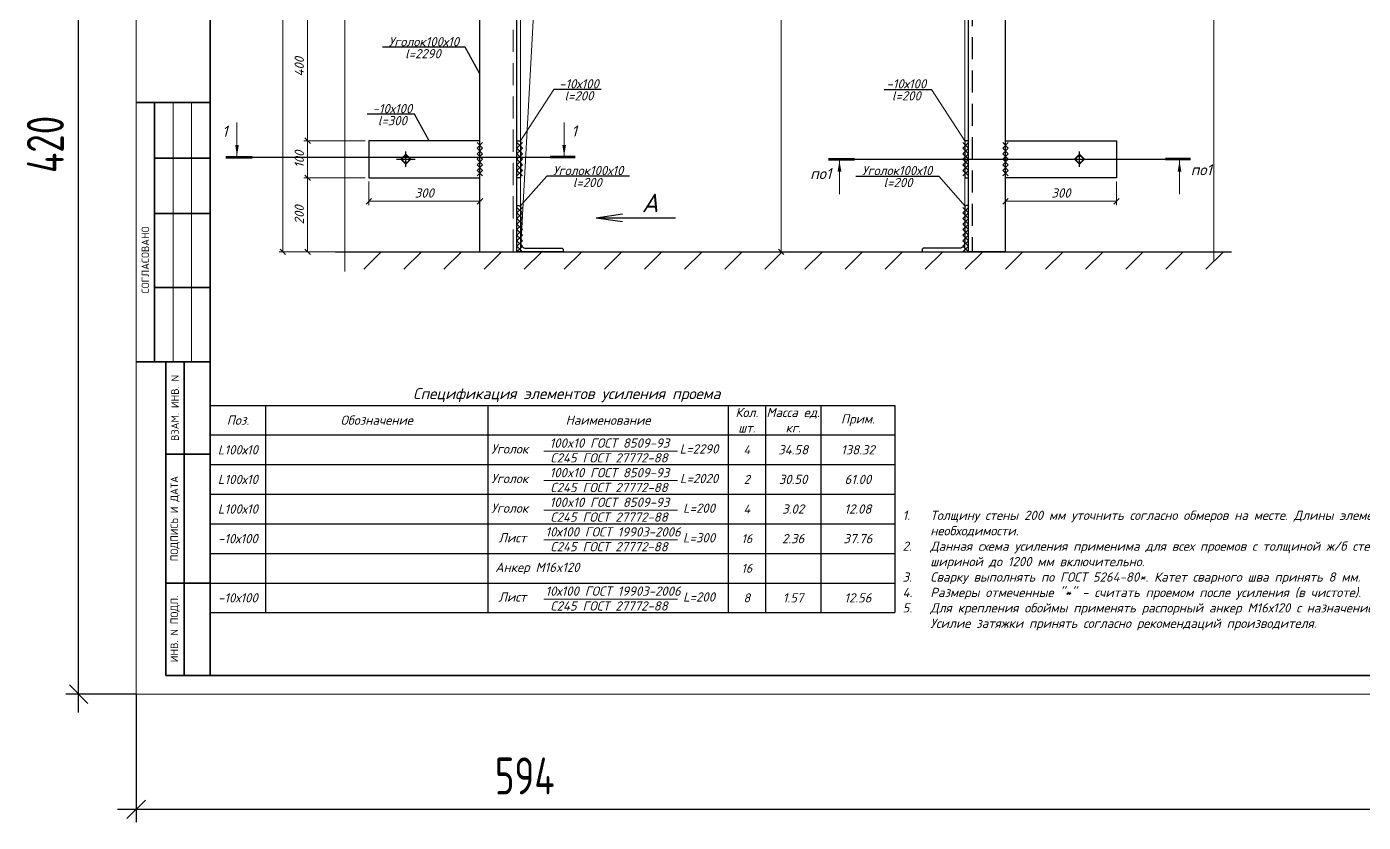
# Model space of a CAD drawing. Header units: millimetres. Extents: x 10124 to 8132345, y -95635 to 1386204.
# Drawn here: x 138596 to 142207, y 25514 to 27663 of the extents above; entities that cross this region are included whole.
import ezdxf
from ezdxf.enums import TextEntityAlignment as Align

# ---------------------------------------------------------------- set-up
doc = ezdxf.new("R2010")
doc.units = ezdxf.units.MM
doc.linetypes.add('Пунктир 2мм', pattern=[3, 2, -1])
doc.layers.get('DEFPOINTS').update_dxf_attribs({"color": 1})
for name, color, linetype, lineweight in [('013', 7, 'Continuous', 13), ('030', 7, 'Continuous', 30), ('Размер', 140, 'Continuous', 13), ('Разрезы', 54, 'Continuous', 20), ('ТЕКСТ', 214, 'Continuous', 20)]:
    doc.layers.add(name, color=color, linetype=linetype, lineweight=lineweight)
doc.styles.add('10', font='isocpeui.ttf', dxfattribs={"height": 25})
doc.styles.add('100', font='isocpeui.ttf', dxfattribs={"height": 250})
doc.styles.add('GOST', font='isocpeur.TTF')
doc.styles.add('БДА100', font='romand.shx', dxfattribs={"width": 0.7})
doc.dimstyles.new('10', dxfattribs={"dimtxt": 37.5, "dimasz": 15, "dimexe": 10, "dimexo": 10, "dimgap": 10, "dimtad": 1, "dimtxsty": '10', "dimblk": 'OBLIQUE', "dimcen": 2.5, "dimadec": 0, "dimazin": 0, "dimtfac": 1, "dimtmove": 0, "dimatfit": 3, "dimfxl": 1, "dimlwd": 15, "dimlwe": 15, "dimarcsym": 0})
doc.dimstyles.new('БДА1', dxfattribs={"dimtxt": 2, "dimasz": 1, "dimexe": 0.7, "dimexo": 0, "dimgap": 0.8, "dimtad": 1, "dimdec": 0, "dimrnd": 1, "dimzin": 0, "dimdsep": 46, "dimtxsty": 'БДА100', "dimblk": 'OBLIQUE', "dimcen": 2, "dimdle": 1, "dimadec": 0, "dimazin": 0, "dimtfac": 1, "dimtdec": 0, "dimtmove": 1, "dimatfit": 3, "dimldrblk": 'NONE', "dimfxl": 0.7, "dimtolj": 1, "dimtzin": 0, "dimlwd": -1, "dimlwe": -1, "dimarcsym": 0})

# ---------------------------------------------------------------- blocks, each defined once
blk = doc.blocks.new('_OBLIQUE')
at = {"color": 0, "linetype": 'ByBlock'}
blk.add_line((-0.5, -0.5), (0.5, 0.5), dxfattribs=at)
blk = doc.blocks.new('*D17')
at = {"layer": 'DEFPOINTS', "color": 0, "transparency": 16777216}
for p, q in [((0, 0), (0, -34.62)), ((594, 0), (594, -34.62)), ((-5, -31.12), (599, -31.12))]:
    blk.add_line(p, q, dxfattribs=at)
for p in [(0, 0), (594, 0), (594, -31.12)]:
    blk.add_point(p, dxfattribs=at)
at = {"layer": 'DEFPOINTS', "color": 0, "transparency": 16777216, "xscale": 5, "yscale": 5, "zscale": 5, "rotation": 180}
blk.add_blockref('_OBLIQUE', (0, -31.12), dxfattribs=at)
at = {"layer": 'DEFPOINTS', "color": 0, "transparency": 16777216, "xscale": 5, "yscale": 5, "zscale": 5}
blk.add_blockref('_OBLIQUE', (594, -31.12), dxfattribs=at)
at = {"layer": 'DEFPOINTS', "color": 0, "lineweight": 0, "transparency": 16777216, "insert": (105, -22.12), "char_height": 10, "attachment_point": 5, "style": 'БДА100'}
blk.add_mtext('\\A1;594', dxfattribs=at)
blk = doc.blocks.new('_None')
blk = doc.blocks.new('*D18')
at = {"layer": 'DEFPOINTS', "color": 0, "transparency": 16777216}
for p, q in [((-15.52, -5), (-15.52, 425)), ((0, 420), (-19.02, 420)), ((0, 0), (-19.02, 0))]:
    blk.add_line(p, q, dxfattribs=at)
for p in [(-15.52, 420), (0, 420), (0, 0)]:
    blk.add_point(p, dxfattribs=at)
at = {"layer": 'DEFPOINTS', "color": 0, "transparency": 16777216, "xscale": 5, "yscale": 5, "zscale": 5}
for p, rotation in [((-15.52, 420), 90), ((-15.52, 0), 270)]:
    blk.add_blockref('_OBLIQUE', p, dxfattribs=dict(at, rotation=rotation))
at = {"layer": 'DEFPOINTS', "color": 0, "lineweight": 0, "transparency": 16777216, "insert": (-24.52, 148.5), "char_height": 10, "attachment_point": 5, "rotation": 90, "style": 'БДА100'}
blk.add_mtext('\\A1;420', dxfattribs=at)
blk = doc.blocks.new('*D342')
at = {"color": 0, "lineweight": 15, "ltscale": 100, "transparency": 16777216}
for p, q in [((139510.7, 29345), (139278.3, 29345)), ((139288.3, 27055), (139288.3, 29345)), ((139445.7, 27055), (139278.3, 27055))]:
    blk.add_line(p, q, dxfattribs=at)
at = {"layer": 'DEFPOINTS', "color": 0, "ltscale": 100, "transparency": 16777216}
for p in [(139288.3, 29345), (139520.7, 29345), (139455.7, 27055)]:
    blk.add_point(p, dxfattribs=at)
at = {"color": 0, "lineweight": 15, "ltscale": 100, "transparency": 16777216, "xscale": 15, "yscale": 15, "zscale": 15}
for p, rotation in [((139288.3, 29345), 90), ((139288.3, 27055), 270)]:
    blk.add_blockref('_OBLIQUE', p, dxfattribs=dict(at, rotation=rotation))
at = {"color": 0, "ltscale": 100, "transparency": 16777216, "insert": (139265.8, 28200), "char_height": 25, "attachment_point": 5, "rotation": 90, "style": '10'}
blk.add_mtext('2290', dxfattribs=at)
blk = doc.blocks.new('*D362')
at = {"color": 0, "lineweight": 15, "ltscale": 100, "transparency": 16777216}
for p, q in [((139510.7, 27255), (139345.2, 27255)), ((139355.2, 27055), (139355.2, 27255)), ((139445.7, 27055), (139345.2, 27055))]:
    blk.add_line(p, q, dxfattribs=at)
at = {"layer": 'DEFPOINTS', "color": 0, "ltscale": 100, "transparency": 16777216}
for p in [(139355.2, 27255), (139520.7, 27255), (139455.7, 27055)]:
    blk.add_point(p, dxfattribs=at)
at = {"color": 0, "lineweight": 15, "ltscale": 100, "transparency": 16777216, "xscale": 15, "yscale": 15, "zscale": 15}
for p, rotation in [((139355.2, 27255), 90), ((139355.2, 27055), 270)]:
    blk.add_blockref('_OBLIQUE', p, dxfattribs=dict(at, rotation=rotation))
at = {"color": 0, "ltscale": 100, "transparency": 16777216, "insert": (139332.7, 27155), "char_height": 25, "attachment_point": 5, "rotation": 90, "style": '10'}
blk.add_mtext('200', dxfattribs=at)
blk = doc.blocks.new('*D363')
at = {"color": 0, "lineweight": 15, "ltscale": 100, "transparency": 16777216}
for p, q in [((139510.7, 27355), (139345.2, 27355)), ((139355.2, 27255), (139355.2, 27355)), ((139510.7, 27255), (139345.2, 27255))]:
    blk.add_line(p, q, dxfattribs=at)
at = {"layer": 'DEFPOINTS', "color": 0, "ltscale": 100, "transparency": 16777216}
for p in [(139355.2, 27355), (139520.7, 27355), (139520.7, 27255)]:
    blk.add_point(p, dxfattribs=at)
at = {"color": 0, "lineweight": 15, "ltscale": 100, "transparency": 16777216, "xscale": 15, "yscale": 15, "zscale": 15}
for p, rotation in [((139355.2, 27355), 90), ((139355.2, 27255), 270)]:
    blk.add_blockref('_OBLIQUE', p, dxfattribs=dict(at, rotation=rotation))
at = {"color": 0, "ltscale": 100, "transparency": 16777216, "insert": (139332.7, 27305), "char_height": 25, "attachment_point": 5, "rotation": 90, "style": '10'}
blk.add_mtext('100', dxfattribs=at)
blk = doc.blocks.new('*D364')
at = {"color": 0, "lineweight": 15, "ltscale": 100, "transparency": 16777216}
for p, q in [((139510.7, 27755), (139345.2, 27755)), ((139355.2, 27355), (139355.2, 27755)), ((139510.7, 27355), (139345.2, 27355))]:
    blk.add_line(p, q, dxfattribs=at)
at = {"layer": 'DEFPOINTS', "color": 0, "ltscale": 100, "transparency": 16777216}
for p in [(139355.2, 27755), (139520.7, 27755), (139520.7, 27355)]:
    blk.add_point(p, dxfattribs=at)
at = {"color": 0, "lineweight": 15, "ltscale": 100, "transparency": 16777216, "xscale": 15, "yscale": 15, "zscale": 15}
for p, rotation in [((139355.2, 27755), 90), ((139355.2, 27355), 270)]:
    blk.add_blockref('_OBLIQUE', p, dxfattribs=dict(at, rotation=rotation))
at = {"color": 0, "ltscale": 100, "transparency": 16777216, "insert": (139332.7, 27555), "char_height": 25, "attachment_point": 5, "rotation": 90, "style": '10'}
blk.add_mtext('400', dxfattribs=at)
blk = doc.blocks.new('*D372')
at = {"color": 0, "lineweight": 15, "ltscale": 100, "transparency": 16777216}
for p, q in [((140523.6, 29335), (140644.8, 29335)), ((140634.8, 29335), (140634.8, 27055)), ((140523.6, 27055), (140644.8, 27055))]:
    blk.add_line(p, q, dxfattribs=at)
at = {"layer": 'DEFPOINTS', "color": 0, "ltscale": 100, "transparency": 16777216}
for p in [(140513.6, 29335), (140513.6, 27055), (140634.8, 27055)]:
    blk.add_point(p, dxfattribs=at)
at = {"color": 0, "lineweight": 15, "ltscale": 100, "transparency": 16777216, "xscale": 15, "yscale": 15, "zscale": 15}
for p, rotation in [((140634.8, 29335), 90), ((140634.8, 27055), 270)]:
    blk.add_blockref('_OBLIQUE', p, dxfattribs=dict(at, rotation=rotation))
at = {"color": 0, "ltscale": 100, "transparency": 16777216, "insert": (140612.3, 28195), "char_height": 25, "attachment_point": 5, "rotation": 90, "style": '10'}
blk.add_mtext('2280*', dxfattribs=at)
blk = doc.blocks.new('*U172')
blk.add_lwpolyline([(-34.5, 90.5), (-29.1, 90.5, -0.414214), (-24.5, 85.9), (-24.5, -10.5, 0.414214), (-10.5, -24.5), (85.9, -24.5, -0.414214), (90.5, -29.1), (90.5, -34.5), (-34.5, -34.5)], format="xyb", close=True)
blk = doc.blocks.new('*U251')
at = {"layer": 'DEFPOINTS'}
blk.add_line((0, 0), (80.57, 0), dxfattribs=at)
at = {"layer": 'Разрезы', "color": 0, "lineweight": 60}
for p, q in [((-7.07, 0), (0, 0)), ((87.32, 0), (80.57, 0))]:
    blk.add_line(p, q, dxfattribs=at)
at = {"layer": 'Разрезы', "color": 0}
for p, q in [((-4.07, -0.35), (-4.07, -9.4)), ((84.32, -0.35), (84.32, -9.4))]:
    blk.add_line(p, q, dxfattribs=at)
for points in [[(-4.07, -0.35), (-3.57, -3.35), (-4.57, -3.35)], [(84.32, -0.35), (83.82, -3.35), (84.83, -3.35)]]:
    blk.add_solid(points, dxfattribs=at)
at = {"layer": 'Разрезы', "color": 0, "style": '100'}
for tag, p in [('1', (-7.34, -7.05)), ('2', (87.05, -7.11))]:
    blk.add_attdef(tag, text='', height=3, dxfattribs=at).set_placement(p, align=Align.MIDDLE_CENTER)
blk = doc.blocks.new('*U250')
at = {"layer": 'DEFPOINTS'}
blk.add_line((0, 0), (84.05, 0), dxfattribs=at)
at = {"layer": 'Разрезы', "color": 0}
for p, q in [((-4.07, 0.35), (-4.07, 9.4)), ((87.8, 0.35), (87.8, 9.4))]:
    blk.add_line(p, q, dxfattribs=at)
at = {"layer": 'Разрезы', "color": 0, "lineweight": 60}
for p, q in [((-7.07, 0), (0, 0)), ((90.8, 0), (84.05, 0))]:
    blk.add_line(p, q, dxfattribs=at)
at = {"layer": 'Разрезы', "color": 0}
for points in [[(-4.07, 0.35), (-3.57, 3.35), (-4.57, 3.35)], [(87.8, 0.35), (87.3, 3.35), (88.3, 3.35)]]:
    blk.add_solid(points, dxfattribs=at)
at = {"layer": 'Разрезы', "color": 0, "style": '100'}
for tag, p in [('1', (-9.12, 3.88)), ('2', (93.69, 2.82))]:
    blk.add_attdef(tag, text='', height=3, dxfattribs=at).set_placement(p, align=Align.MIDDLE_CENTER)
blk = doc.blocks.new('*D380')
at = {"color": 0, "lineweight": 15, "ltscale": 100, "transparency": 16777216}
for p, q in [((139520.7, 27245), (139520.7, 27181.5)), ((139820.7, 27245), (139820.7, 27181.5)), ((139520.7, 27191.5), (139820.7, 27191.5))]:
    blk.add_line(p, q, dxfattribs=at)
at = {"layer": 'DEFPOINTS', "color": 0, "ltscale": 100, "transparency": 16777216}
for p in [(139520.7, 27255), (139820.7, 27255), (139820.7, 27191.5)]:
    blk.add_point(p, dxfattribs=at)
at = {"color": 0, "lineweight": 15, "ltscale": 100, "transparency": 16777216, "xscale": 15, "yscale": 15, "zscale": 15, "rotation": 180}
blk.add_blockref('_OBLIQUE', (139520.7, 27191.5), dxfattribs=at)
at = {"color": 0, "lineweight": 15, "ltscale": 100, "transparency": 16777216, "xscale": 15, "yscale": 15, "zscale": 15}
blk.add_blockref('_OBLIQUE', (139820.7, 27191.5), dxfattribs=at)
at = {"color": 0, "ltscale": 100, "transparency": 16777216, "insert": (139670.7, 27214), "char_height": 25, "attachment_point": 5, "style": '10'}
blk.add_mtext('300', dxfattribs=at)
blk = doc.blocks.new('*D353')
at = {"color": 0, "lineweight": 15, "ltscale": 100, "transparency": 16777216}
for p, q in [((141240.7, 27245), (141240.7, 27181.5)), ((141540.7, 27245), (141540.7, 27181.5)), ((141240.7, 27191.5), (141540.7, 27191.5))]:
    blk.add_line(p, q, dxfattribs=at)
at = {"layer": 'DEFPOINTS', "color": 0, "ltscale": 100, "transparency": 16777216}
for p in [(141240.7, 27255), (141540.7, 27255), (141540.7, 27191.5)]:
    blk.add_point(p, dxfattribs=at)
at = {"color": 0, "lineweight": 15, "ltscale": 100, "transparency": 16777216, "xscale": 15, "yscale": 15, "zscale": 15, "rotation": 180}
blk.add_blockref('_OBLIQUE', (141240.7, 27191.5), dxfattribs=at)
at = {"color": 0, "lineweight": 15, "ltscale": 100, "transparency": 16777216, "xscale": 15, "yscale": 15, "zscale": 15}
blk.add_blockref('_OBLIQUE', (141540.7, 27191.5), dxfattribs=at)
at = {"color": 0, "ltscale": 100, "transparency": 16777216, "insert": (141390.7, 27214), "char_height": 25, "attachment_point": 5, "style": '10'}
blk.add_mtext('300', dxfattribs=at)
blk = doc.blocks.new('*T678')
at = {"layer": '013', "color": 0, "linetype": 'ByBlock', "lineweight": 30, "ltscale": 100, "transparency": 16777216}
for p, q in [((0, 0), (1850, 0)), ((0, 0), (0, -560)), ((150, 0), (150, -560)), ((750, 0), (750, -560)), ((1400, 0), (1400, -560)), ((1500, 0), (1500, -80)), ((1650, 0), (1650, -80)), ((1850, 0), (1850, -80)), ((0, -80), (1850, -80)), ((1500, -80), (1500, -560)), ((1650, -80), (1650, -560)), ((1850, -80), (1850, -560)), ((0, -160), (1400, -160)), ((1400, -160), (1500, -160)), ((1500, -160), (1650, -160)), ((1650, -160), (1850, -160)), ((0, -240), (1400, -240)), ((1400, -240), (1500, -240)), ((1500, -240), (1650, -240)), ((1650, -240), (1850, -240)), ((0, -320), (1400, -320)), ((1400, -320), (1500, -320)), ((1500, -320), (1650, -320)), ((1650, -320), (1850, -320)), ((0, -400), (1400, -400)), ((1400, -400), (1500, -400)), ((1500, -400), (1650, -400)), ((1650, -400), (1850, -400)), ((0, -480), (1400, -480)), ((1400, -480), (1500, -480)), ((1500, -480), (1650, -480)), ((1650, -480), (1850, -480)), ((0, -560), (1400, -560)), ((1400, -560), (1500, -560)), ((1500, -560), (1650, -560)), ((1650, -560), (1850, -560))]:
    blk.add_line(p, q, dxfattribs=at)
at = {"layer": '013', "color": 0, "lineweight": 30, "ltscale": 100, "transparency": 16777216, "char_height": 25, "attachment_point": 5, "style": '100'}
for s, insert, width in [('Поз.', (75, -40), 149.7), ('Обозначение', (450, -40), 599.7), ('Наименование', (1075, -40), 649.7), ('Кол. шт.', (1450, -40), 99.7), ('Масса ед. кг.', (1575, -40), 149.7), ('Прим.', (1750, -40), 199.7), ('L100х10', (75, -120), 149.7), ('L100х10', (75, -200), 149.7), ('L100х10', (75, -280), 149.7), ('-10х100', (75, -360), 149.7), ('-10х100', (75, -520), 149.7)]:
    blk.add_mtext(s, dxfattribs=dict(at, insert=insert, width=width))
at = {"layer": '013', "color": 140, "lineweight": 30, "ltscale": 100, "transparency": 16777216, "attachment_point": 5, "style": '100'}
for s, insert, char_height, width in [('4', (1450, -120), 24, 70), ('34.58', (1575, -120), 25, 120), ('138.32', (1750, -120), 25, 170), ('2', (1450, -200), 24, 70), ('30.50', (1575, -200), 25, 120), ('61.00', (1750, -200), 25, 170), ('4', (1450, -280), 24, 70), ('3.02', (1575, -280), 25, 120), ('12.08', (1750, -280), 25, 170), ('16', (1450, -360), 24, 70), ('2.36', (1575, -360), 25, 120), ('37.76', (1750, -360), 25, 170), ('16', (1450, -440), 24, 70), ('8', (1450, -520), 24, 70), ('1.57', (1575, -520), 25, 120), ('12.56', (1750, -520), 25, 170)]:
    blk.add_mtext(s, dxfattribs=dict(at, insert=insert, char_height=char_height, width=width))
blk = doc.blocks.new('*U16')
at = {"color": 44, "lineweight": 20, "ltscale": 10}
for p, q in [((0, 420), (0, 0)), ((0, 0), (594, 0))]:
    blk.add_line(p, q, dxfattribs=at)
at = {"color": 137, "lineweight": 35, "ltscale": 10}
for p, q in [((20, 415), (20, 5)), ((0, 159.8), (20, 159.8)), ((5, 89.8), (5, 159.8)), ((5, 144.8), (20, 144.8)), ((5, 129.8), (20, 129.8)), ((5, 109.8), (20, 109.8)), ((0, 89.8), (20, 89.8)), ((8.04, 89.8), (8.04, 5)), ((13.02, 89.8), (13.02, 5)), ((8.04, 64.8), (20, 64.8)), ((8.04, 30), (20, 30)), ((8.04, 5), (589, 5))]:
    blk.add_line(p, q, dxfattribs=at)
at = {"color": 44, "lineweight": 13}
for p, q in [((10, 89.8), (10, 159.8)), ((15, 89.8), (15, 159.8))]:
    blk.add_line(p, q, dxfattribs=at)
at = {"color": 0, "lineweight": 13, "char_height": 2.0408, "attachment_point": 5, "rotation": 90, "style": 'GOST'}
for s, insert, width in [('СОГЛАСОВАНО', (2.49, 117.3), 55), ('ВЗАМ. ИНВ. N', (10.53, 77.3), 25), ('ПОДПИСЬ И ДАТА', (10.53, 47.4), 34.7978), ('ИНВ. N ПОДЛ.', (10.53, 17.6), 24.8009)]:
    blk.add_mtext(s, dxfattribs=dict(at, insert=insert, width=width))
at = {"color": 44, "lineweight": 13, "style": 'GOST', "oblique": 10, "width": 0.8}
for tag in ['ФОРМАТВЕРТ', 'ФОРМАТГОРИЗ']:
    blk.add_attdef(tag, (542.98, 1.6), '', height=2, dxfattribs=at)
at = {"layer": 'DEFPOINTS', "color": 251, "lineweight": 0}
dim = blk.add_linear_dim(base=(-15.52, 420), p1=(0, 0), p2=(0, 420), angle=90, dimstyle='БДА1', override={"dimscale": 5}, dxfattribs=at)
dim.commit()
dim.dimension.update_dxf_attribs({"geometry": '*D18', "text_midpoint": (-15.52, 148.5), "dimtype": 128})
dim = blk.add_linear_dim(base=(594, -31.12), p1=(0, 0), p2=(594, 0), dimstyle='БДА1', override={"dimscale": 5}, dxfattribs=at)
dim.commit()
dim.dimension.update_dxf_attribs({"geometry": '*D17', "text_midpoint": (105, -31.12), "dimtype": 128})

msp = doc.modelspace()

# ---------------------------------------------------------------- linework, layer by layer
at = {"linetype": 'Пунктир 2мм', "ltscale": 30}
msp.add_line((141150.68, 29345.045), (141150.68, 27055.045), dxfattribs=at)
at = {"ltscale": 100}
for p, q in [((139780.877, 27607.507), (139557.136, 27607.507)), ((139820.68, 27535.843), (139780.877, 27607.507)), ((140148.313, 27493.713), (140020.422, 27493.713)), ((140913.046, 27493.713), (141040.937, 27493.713)), ((139644.23, 27426.709), (139516.339, 27426.709)), ((139684.032, 27355.045), (139644.23, 27426.709)), ((139828.18, 27335.045), (139813.18, 27350.045)), ((139813.18, 27335.045), (139828.18, 27350.045)), ((139828.18, 27320.045), (139813.18, 27335.045)), ((139813.18, 27320.045), (139828.18, 27335.045)), ((139935.68, 27335.045), (139920.68, 27350.045)), ((139920.68, 27335.045), (139935.68, 27350.045)), ((139935.68, 27320.045), (139920.68, 27335.045)), ((139920.68, 27320.045), (139935.68, 27335.045)), ((141140.68, 27335.045), (141125.68, 27350.045)), ((141125.68, 27335.045), (141140.68, 27350.045)), ((141140.68, 27320.045), (141125.68, 27335.045)), ((141125.68, 27320.045), (141140.68, 27335.045)), ((141248.18, 27335.045), (141233.18, 27350.045)), ((141233.18, 27335.045), (141248.18, 27350.045)), ((141248.18, 27320.045), (141233.18, 27335.045)), ((141233.18, 27320.045), (141248.18, 27335.045)), ((139595.622, 27305.045), (139645.737, 27305.045)), ((139620.68, 27284.181), (139620.68, 27325.91)), ((139828.18, 27305.045), (139813.18, 27320.045)), ((139813.18, 27305.045), (139828.18, 27320.045)), ((139828.18, 27290.045), (139813.18, 27305.045)), ((139813.18, 27290.045), (139828.18, 27305.045)), ((139935.68, 27305.045), (139920.68, 27320.045)), ((139920.68, 27305.045), (139935.68, 27320.045)), ((139935.68, 27290.045), (139920.68, 27305.045)), ((139920.68, 27290.045), (139935.68, 27305.045)), ((141140.68, 27305.045), (141125.68, 27320.045)), ((141125.68, 27305.045), (141140.68, 27320.045)), ((141140.68, 27290.045), (141125.68, 27305.045)), ((141125.68, 27290.045), (141140.68, 27305.045)), ((141248.18, 27305.045), (141233.18, 27320.045)), ((141233.18, 27305.045), (141248.18, 27320.045)), ((141248.18, 27290.045), (141233.18, 27305.045)), ((141233.18, 27290.045), (141248.18, 27305.045)), ((141415.622, 27305.045), (141465.737, 27305.045)), ((141440.68, 27284.181), (141440.68, 27325.91)), ((139828.18, 27275.045), (139813.18, 27290.045)), ((139813.18, 27275.045), (139828.18, 27290.045)), ((139828.18, 27260.045), (139813.18, 27275.045)), ((139813.18, 27260.045), (139828.18, 27275.045)), ((139935.68, 27275.045), (139920.68, 27290.045)), ((139920.68, 27275.045), (139935.68, 27290.045)), ((139935.68, 27260.045), (139920.68, 27275.045)), ((139920.68, 27260.045), (139935.68, 27275.045)), ((141140.68, 27275.045), (141125.68, 27290.045)), ((141125.68, 27275.045), (141140.68, 27290.045)), ((141140.68, 27260.045), (141125.68, 27275.045)), ((141125.68, 27260.045), (141140.68, 27275.045)), ((141248.18, 27275.045), (141233.18, 27290.045)), ((141233.18, 27275.045), (141248.18, 27290.045)), ((141248.18, 27260.045), (141233.18, 27275.045)), ((141233.18, 27260.045), (141248.18, 27275.045)), ((140224.876, 27259.608), (140001.134, 27259.608)), ((140836.484, 27259.608), (141060.225, 27259.608)), ((139935.68, 27160.045), (139920.68, 27175.045)), ((139920.68, 27160.045), (139935.68, 27175.045)), ((139935.68, 27145.045), (139920.68, 27160.045)), ((139920.68, 27145.045), (139935.68, 27160.045)), ((140135.031, 27147.059), (140206.258, 27157.361)), ((141140.68, 27160.045), (141125.68, 27175.045)), ((141125.68, 27160.045), (141140.68, 27175.045)), ((141140.68, 27145.045), (141125.68, 27160.045)), ((141125.68, 27145.045), (141140.68, 27160.045)), ((139935.68, 27130.045), (139920.68, 27145.045)), ((139920.68, 27130.045), (139935.68, 27145.045)), ((139935.68, 27115.045), (139920.68, 27130.045)), ((139920.68, 27115.045), (139935.68, 27130.045)), ((140135.031, 27147.059), (140349.151, 27147.059)), ((140135.031, 27147.059), (140206.258, 27136.756)), ((141140.68, 27130.045), (141125.68, 27145.045)), ((141125.68, 27130.045), (141140.68, 27145.045)), ((141140.68, 27115.045), (141125.68, 27130.045)), ((141125.68, 27115.045), (141140.68, 27130.045)), ((139935.68, 27100.045), (139920.68, 27115.045)), ((139920.68, 27100.045), (139935.68, 27115.045)), ((139935.68, 27085.045), (139920.68, 27100.045)), ((139920.68, 27085.045), (139935.68, 27100.045)), ((139935.68, 27070.045), (139920.68, 27085.045)), ((139920.68, 27070.045), (139935.68, 27085.045)), ((141140.68, 27100.045), (141125.68, 27115.045)), ((141125.68, 27100.045), (141140.68, 27115.045)), ((141140.68, 27085.045), (141125.68, 27100.045)), ((141125.68, 27085.045), (141140.68, 27100.045)), ((141140.68, 27070.045), (141125.68, 27085.045)), ((141125.68, 27070.045), (141140.68, 27085.045)), ((139430.728, 27055.045), (141851.672, 27055.045)), ((139935.68, 27055.045), (139920.68, 27070.045)), ((139920.68, 27055.045), (139935.68, 27070.045)), ((141140.68, 27055.045), (141125.68, 27070.045)), ((141125.68, 27055.045), (141140.68, 27070.045))]:
    msp.add_line(p, q, dxfattribs=at)
at = {"layer": '013', "ltscale": 100}
for p, q in [((139930.68, 27355.045), (140020.422, 27493.713)), ((141130.68, 27355.045), (141040.937, 27493.713)), ((139929.332, 27178.698), (140001.134, 27259.608)), ((141132.027, 27178.698), (141060.225, 27259.608)), ((139507.028, 27008.125), (139554.269, 27055.045)), ((139615.375, 27008.125), (139662.616, 27055.045)), ((139723.722, 27008.125), (139770.963, 27055.045)), ((139832.069, 27008.125), (139879.309, 27055.045)), ((139940.415, 27008.125), (139987.656, 27055.045)), ((140048.762, 27008.125), (140096.003, 27055.045)), ((140157.109, 27008.125), (140204.349, 27055.045)), ((140265.455, 27008.125), (140312.696, 27055.045)), ((140373.802, 27008.125), (140421.043, 27055.045)), ((140482.149, 27008.125), (140529.389, 27055.045)), ((140590.495, 27008.125), (140637.736, 27055.045)), ((140698.842, 27008.125), (140746.083, 27055.045)), ((140807.189, 27008.125), (140854.429, 27055.045)), ((140915.535, 27008.125), (140962.776, 27055.045)), ((141023.882, 27008.125), (141071.123, 27055.045)), ((141132.229, 27008.125), (141179.469, 27055.045)), ((141240.575, 27008.125), (141287.816, 27055.045)), ((141348.922, 27008.125), (141396.163, 27055.045)), ((141457.269, 27008.125), (141504.51, 27055.045)), ((141565.615, 27008.125), (141612.856, 27055.045)), ((141673.962, 27008.125), (141721.203, 27055.045)), ((141782.309, 27008.125), (141829.55, 27055.045))]:
    msp.add_line(p, q, dxfattribs=at)
at = {"layer": '013', "ltscale": 4}
for p, q in [((139993.188, 26516.894), (140354.532, 26516.894)), ((139993.188, 26436.894), (140354.532, 26436.894)), ((139993.188, 26356.894), (140354.532, 26356.894)), ((139993.188, 26276.894), (140354.532, 26276.894)), ((139993.188, 26116.894), (140354.532, 26116.894))]:
    msp.add_line(p, q, dxfattribs=at)
at = {"layer": '013', "ltscale": 100}
for points in [[(139455.728, 27001.77), (139455.728, 28087.565), (139398.437, 28116.601), (139522.969, 28086.689), (139455.728, 28122.586), (139455.728, 29682.166)], [(141803.647, 27028.186), (141803.647, 28087.565), (141746.356, 28116.601), (141870.887, 28086.689), (141803.647, 28122.586), (141803.647, 29705.325)], [(139930.68, 27055.045), (140035.148, 28962.287), (141130.68, 29335.045)]]:
    msp.add_lwpolyline(points, dxfattribs=at)
at = {"layer": '013', "linetype": 'Пунктир 2мм', "ltscale": 30}
msp.add_lwpolyline([(139910.68, 27055.045), (139910.68, 29345.045)], dxfattribs=at)
at = {"layer": '013', "ltscale": 100}
msp.add_lwpolyline([(139930.68, 29335.045), (141130.68, 29335.045), (141130.68, 27055.045), (139930.68, 27055.045)], close=True, dxfattribs=at)
at = {"layer": '030', "ltscale": 100}
for p, q in [((139820.68, 27055.045), (139920.68, 27055.045)), ((141240.68, 27055.045), (141140.68, 27055.045))]:
    msp.add_line(p, q, dxfattribs=at)
for points in [[(139820.68, 27055.045), (139820.68, 29345.045)], [(139920.68, 27055.045), (139920.68, 29345.045)], [(141140.68, 27055.045), (141140.68, 29345.045)], [(141240.68, 27055.045), (141240.68, 29345.045)], [(139820.68, 27355.045), (139520.68, 27355.045), (139520.68, 27255.045), (139820.68, 27255.045), (139820.68, 27355.045)], [(139930.68, 27355.045), (139930.68, 27255.045), (139920.68, 27255.045), (139920.68, 27355.045), (139930.68, 27355.045)], [(141130.68, 27355.045), (141130.68, 27255.045), (141140.68, 27255.045), (141140.68, 27355.045), (141132.68, 27355.045)], [(141240.68, 27355.045), (141540.68, 27355.045), (141540.68, 27255.045), (141240.68, 27255.045), (141240.68, 27355.045)], [(139607.18, 27305.045), (139620.68, 27318.545), (139634.18, 27305.045), (139620.68, 27291.545), (139607.18, 27305.045)], [(141427.18, 27305.045), (141440.68, 27318.545), (141454.18, 27305.045), (141440.68, 27291.545), (141427.18, 27305.045)]]:
    msp.add_lwpolyline(points, dxfattribs=at)
for centre in [(139620.68, 27305.045), (141440.68, 27305.045)]:
    msp.add_circle(centre, 9, dxfattribs=at)

# ---------------------------------------------------------------- block references
at = {"xscale": 10, "yscale": 10, "zscale": 10}
msp.add_blockref('*U16', (138891.899, 25860.225), dxfattribs=at)
msp.add_blockref('*T678', (139091.899, 26640.225))
at = {"layer": '030'}
msp.add_blockref('*U172', (139955.18, 27089.545), dxfattribs=at)
at = {"layer": '030', "xscale": -1}
msp.add_blockref('*U172', (141106.18, 27089.545), dxfattribs=at)
at = {"layer": 'Размер'}
ref = msp.add_blockref('*U251', (139205.136, 27310.274), dxfattribs=dict(at, xscale=-10, yscale=10, zscale=10, rotation=180))
ref.add_attrib('1', '1', dxfattribs={"layer": 'Разрезы', "color": 0, "height": 30, "style": '100'}).set_placement((139131.763, 27380.802), align=Align.MIDDLE_CENTER)
ref.add_attrib('2', '1', dxfattribs={"layer": 'Разрезы', "color": 0, "height": 30, "style": '100'}).set_placement((140075.68, 27381.326), align=Align.MIDDLE_CENTER)
ref = msp.add_blockref('*U250', (140832.872, 27305.045), dxfattribs=dict(at, xscale=-10, yscale=10, zscale=10, rotation=180))
ref.add_attrib('1', 'по1', dxfattribs={"layer": 'Разрезы', "color": 0, "height": 30, "style": '100'}).set_placement((140741.68, 27266.283), align=Align.MIDDLE_CENTER)
ref.add_attrib('2', 'по1', dxfattribs={"layer": 'Разрезы', "color": 0, "height": 30, "style": '100'}).set_placement((141769.811, 27276.858), align=Align.MIDDLE_CENTER)

# ---------------------------------------------------------------- texts
at = {"style": '100'}
for s, p in [('100x10 ГОСТ 8509-93', (140170.874, 26538.438)), ('Уголок', (139901.301, 26522.559)), ('С245 ГОСТ 27772-88', (140169.686, 26498.391)), ('L=2290', (140412.789, 26522.559)), ('100x10 ГОСТ 8509-93', (140170.874, 26458.438)), ('Уголок', (139901.301, 26442.559)), ('L=2020', (140412.789, 26442.559)), ('С245 ГОСТ 27772-88', (140169.686, 26418.391)), ('Уголок', (139901.301, 26362.559)), ('100x10 ГОСТ 8509-93', (140170.874, 26378.438)), ('L=200', (140412.789, 26362.559)), ('С245 ГОСТ 27772-88', (140169.686, 26338.391)), ('Лист', (139908.619, 26282.559)), ('10х100 ГОСТ 19903-2006', (140180.595, 26298.438)), ('L=300', (140412.789, 26282.559)), ('С245 ГОСТ 27772-88', (140169.686, 26258.391)), ('Анкер М16x120 ', (139983.98, 26202.703)), ('10х100 ГОСТ 19903-2006', (140180.595, 26138.438)), ('Лист', (139908.619, 26122.559)), ('С245 ГОСТ 27772-88', (140169.686, 26098.391)), ('L=200', (140412.789, 26122.559))]:
    msp.add_text(s, height=25, dxfattribs=at).set_placement(p, align=Align.MIDDLE_CENTER)
at = {"ltscale": 100, "char_height": 25, "attachment_point": 5, "style": '10'}
for s, insert in [('Уголок100х10', (139669.327, 27622.544)), ('l=2290', (139666.92, 27590.169)), ('-10х100', (140088.414, 27508.75)), ('-10х100', (140972.945, 27508.75)), ('l=200', (140088.414, 27476.375)), ('l=200', (140972.945, 27476.375)), ('-10х100', (139584.331, 27441.746)), ('l=300', (139584.331, 27409.371)), ('Уголок100х10', (140113.325, 27274.645)), ('Уголок100х10', (140948.035, 27274.645)), ('l=200', (140110.918, 27242.271)), ('l=200', (140950.442, 27242.271))]:
    msp.add_mtext(s, dxfattribs=dict(at, insert=insert))
at = {"color": 0, "lineweight": 9, "style": '10'}
for s, insert, char_height, width, attachment_point in [('\\pxi1.23419; А', (140233.775, 27186.909), 50, 295.72287, 5), ('\\pxi-3,l5.23419,t5.23419;1.^IТолщину стены 200 мм уточнить согласно обмеров на месте. Длины элементов скорректировать при необходимости.\\P2.^IДанная схема усиления применима для всех проемов с толщиной ж/б стен 200 мм {\\Lна типовом этаже} шириной до 1200 мм включительно. \\P3.^IСварку выполнять по ГОСТ 5264-80*. Катет сварного шва принять 8 мм.\\P4.^IРазмеры отмеченные "*" - считать проемом после усиления (в чистоте).\\P5.^IДля крепления обоймы применять распорный анкер М16х120 с назначением для ж/б стен.\\P^IУсилие затяжки принять согласно рекомендаций производителя.', (140906.793, 26193.969), 25, 1840.54729, 4)]:
    msp.add_mtext(s, dxfattribs=dict(at, insert=insert, char_height=char_height, width=width, attachment_point=attachment_point))
at = {"layer": 'ТЕКСТ', "style": '100'}
msp.add_text('Спецификация элементов усиления проема', height=30, dxfattribs=at).set_placement((139640.148, 26656.992))

# ---------------------------------------------------------------- dimensions: what is measured, and where the dimension line sits
at = {"ltscale": 100}
for base, p2, picture, middle in [((139288.262, 29345.045), (139520.68, 29345.045), '*D342', (139265.762, 28200.045)), ((139355.175, 27255.045), (139520.68, 27255.045), '*D362', (139332.675, 27155.045))]:
    dim = msp.add_linear_dim(base=base, p1=(139455.728, 27055.045), p2=p2, angle=90, dimstyle='10', dxfattribs=at)
    dim.commit()
    dim.dimension.update_dxf_attribs({"geometry": picture, "text_midpoint": middle})
dim = msp.add_linear_dim(base=(140634.785, 27055.045), p1=(140513.593, 29335.045), p2=(140513.593, 27055.045), angle=90, text='2280*', dimstyle='10', dxfattribs=at)
dim.commit()
dim.dimension.update_dxf_attribs({"geometry": '*D372', "text_midpoint": (140612.285, 28195.045)})
for base, p1, p2, picture, middle in [((139355.175, 27755.045), (139520.68, 27355.045), (139520.68, 27755.045), '*D364', (139332.675, 27555.045)), ((139355.175, 27355.045), (139520.68, 27255.045), (139520.68, 27355.045), '*D363', (139332.675, 27305.045))]:
    dim = msp.add_linear_dim(base=base, p1=p1, p2=p2, angle=90, dimstyle='10', override={"dimtmove": 1}, dxfattribs=at)
    dim.commit()
    dim.dimension.update_dxf_attribs({"geometry": picture, "text_midpoint": middle})
for base, p1, p2, picture, middle in [((139820.68, 27191.513), (139520.68, 27255.045), (139820.68, 27255.045), '*D380', (139670.68, 27214.013)), ((141540.68, 27191.513), (141240.68, 27255.045), (141540.68, 27255.045), '*D353', (141390.68, 27214.013))]:
    dim = msp.add_linear_dim(base=base, p1=p1, p2=p2, dimstyle='10', dxfattribs=at)
    dim.commit()
    dim.dimension.update_dxf_attribs({"geometry": picture, "text_midpoint": middle})

doc.saveas('drawing.dxf')
